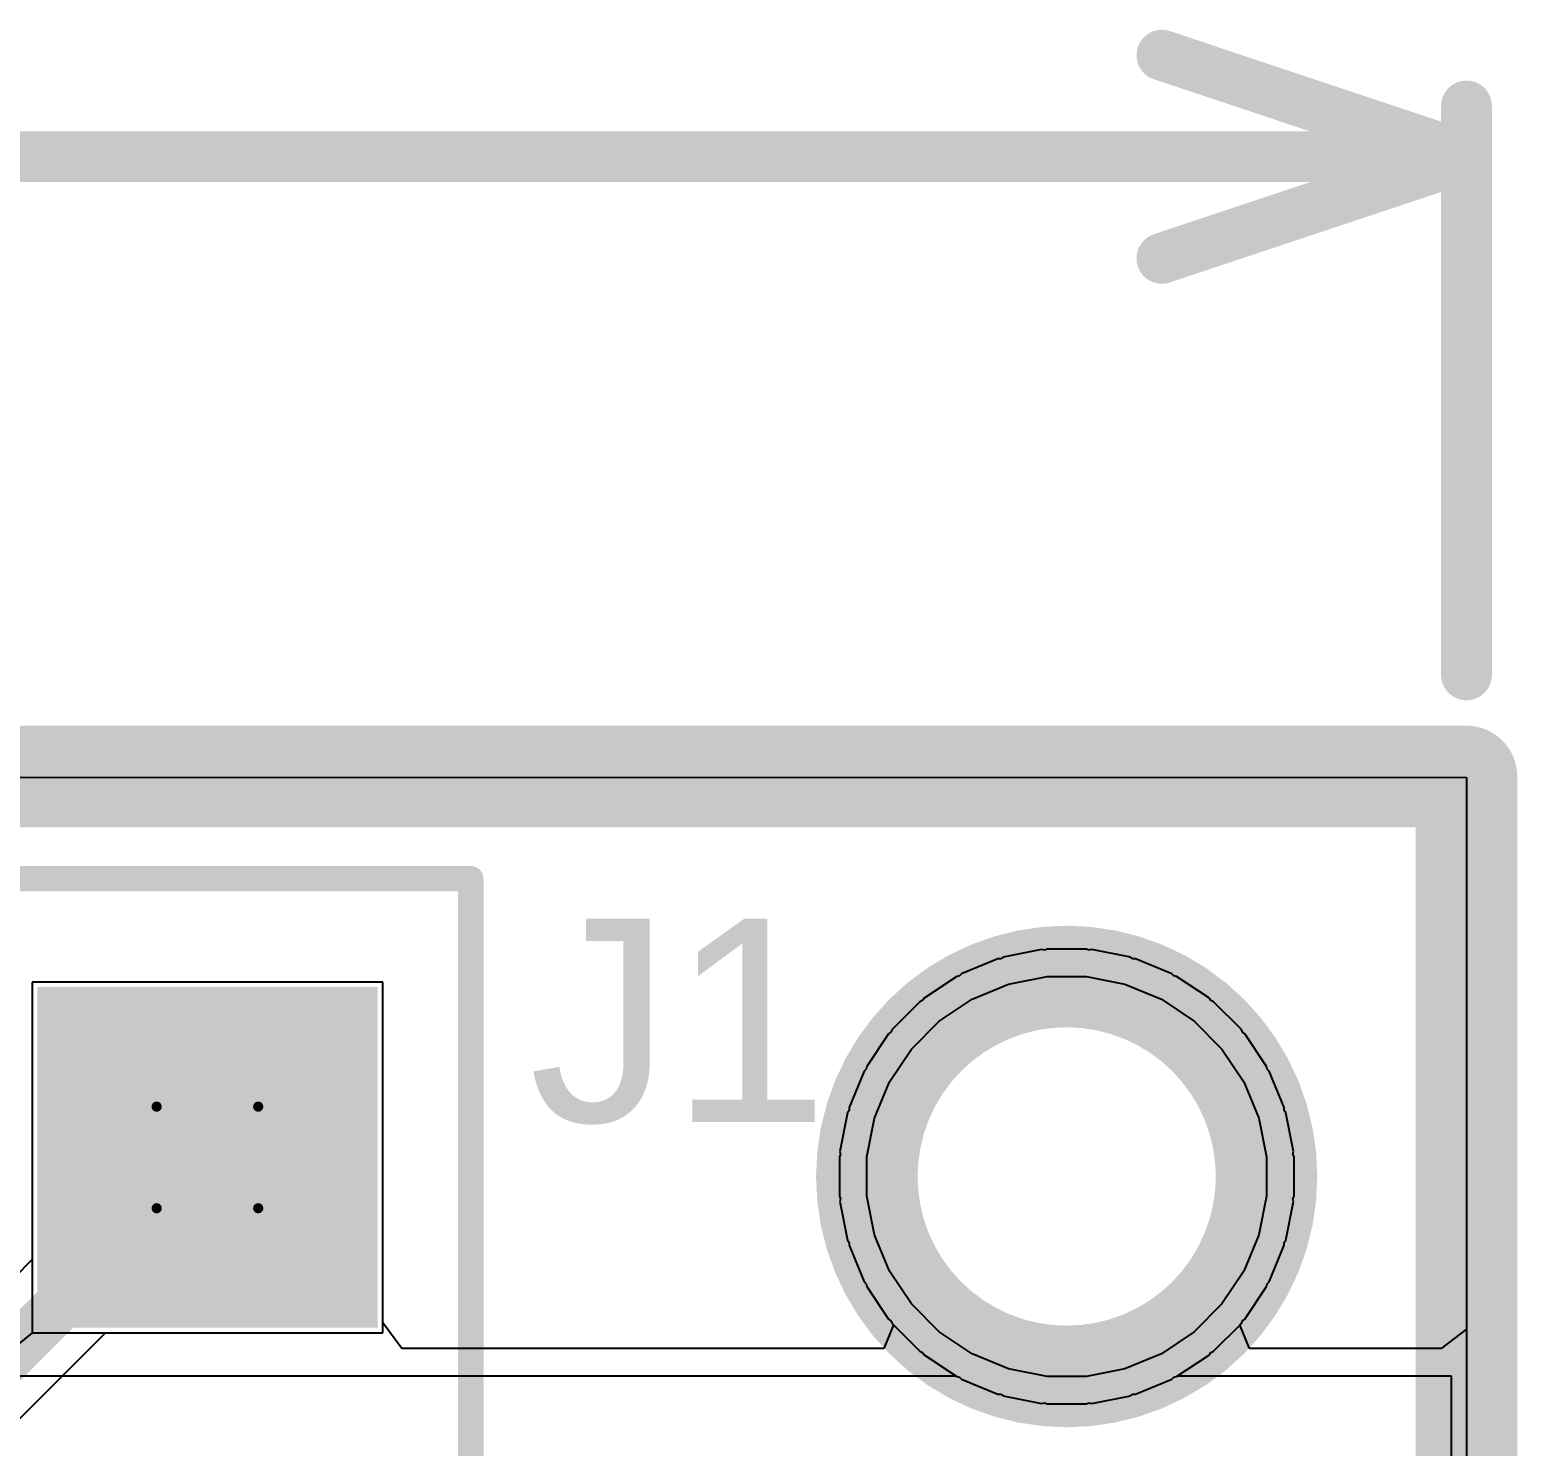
# Model space of a CAD drawing. Header units: inches. Extents: x -4 to 389, y 0 to 108.
# Drawn here: x 37.82 to 45.26, y 46.59 to 53.67 of the extents above; entities that cross this region are included whole.
import ezdxf

# ---------------------------------------------------------------- set-up
doc = ezdxf.new("R2010")
doc.units = ezdxf.units.IN
for name, color, linetype in [('Board Outline', 76, 'Continuous'), ('Bottom Layer', 5, 'Continuous'), ('Bottom Solder', 6, 'Continuous'), ('Dimension', 6, 'Continuous'), ('Drill Drawing', 1, 'Continuous'), ('Multi-Layer', 9, 'Continuous'), ('Pad Holes', 156, 'Continuous'), ('Signal_1', 16, 'Continuous'), ('Signal_2', 76, 'Continuous'), ('Top Layer', 1, 'Continuous'), ('Top Overlay', 2, 'Continuous'), ('Top Solder', 216, 'Continuous')]:
    doc.layers.add(name, color=color, linetype=linetype)
doc.styles.add('Arial', font='', dxfattribs={"height": 0.2})
doc.styles.get('Arial').set_extended_font_data('Arial')

msp = doc.modelspace()

# ---------------------------------------------------------------- hatches: boundary and pattern name
at = {"layer": 'Bottom Layer'}
msp.add_hatch(color=5, dxfattribs=at).paths.add_polyline_path([(39.4596, 47.2814), (37.9596, 47.2814), (37.9596, 48.7814), (39.4596, 48.7814)])
at = {"layer": 'Bottom Solder'}
msp.add_hatch(color=6, dxfattribs=at).paths.add_polyline_path([(39.5612, 47.1798), (37.858, 47.1798), (37.858, 48.883), (39.5612, 48.883)])
at = {"layer": 'Multi-Layer'}
msp.add_hatch(color=9, dxfattribs=at).paths.add_polyline_path([(39.4596, 47.2814), (37.9596, 47.2814), (37.9596, 48.7814), (39.4596, 48.7814)])
at = {"layer": 'Pad Holes'}
h = msp.add_hatch(color=7, dxfattribs=at)
edge = h.paths.add_edge_path()
edge.add_arc((38.7096, 48.0314), 0.51, 0, 360)
at = {"layer": 'Signal_1'}
msp.add_hatch(color=16, dxfattribs=at).paths.add_polyline_path([(39.4596, 47.2814), (37.9596, 47.2814), (37.9596, 48.7814), (39.4596, 48.7814)])
at = {"layer": 'Signal_2'}
msp.add_hatch(color=76, dxfattribs=at).paths.add_polyline_path([(39.4596, 47.2814), (37.9596, 47.2814), (37.9596, 48.7814), (39.4596, 48.7814)])
at = {"layer": 'Top Layer'}
msp.add_hatch(color=1, dxfattribs=at).paths.add_polyline_path([(39.4596, 47.2814), (37.9596, 47.2814), (37.9596, 48.7814), (39.4596, 48.7814)])
at = {"layer": 'Top Solder'}
msp.add_hatch(color=216, dxfattribs=at).paths.add_polyline_path([(39.5612, 47.1798), (37.858, 47.1798), (37.858, 48.883), (39.5612, 48.883)])

# ---------------------------------------------------------------- linework, layer by layer
at = {"layer": 'Board Outline'}
for points in [[(0, 49.9364, 0.508, 0.508, 0), (45.0088, 49.9364, 0.508, 0.508, 0)], [(45.0088, 49.9364, 0.508, 0.508, 0), (45.0088, 0, 0.508, 0.508, 0)]]:
    msp.add_lwpolyline(points, format="xyseb", dxfattribs=at)
for points in [[(44.8818, 49.9364, 0.254, 0.254, 1), (45.1358, 49.9364, 0.254, 0.254, 1)], [(44.8818, 49.9364, 0.254, 0.254, 1), (45.1358, 49.9364, 0.254, 0.254, 1)], [(44.0086, 47.9361, 0.508, 0.508, 1), (42.0086, 47.9361, 0.508, 0.508, 1)], [(41.8816, 47.9361, 0.254, 0.254, 1), (42.1356, 47.9361, 0.254, 0.254, 1)], [(43.8816, 47.9361, 0.254, 0.254, 1), (44.1356, 47.9361, 0.254, 0.254, 1)]]:
    msp.add_lwpolyline(points, format="xyseb", close=True, dxfattribs=at)
at = {"layer": 'Bottom Layer'}
for p, q in [((0.0898, 49.9423), (45.0088, 49.9305)), ((45.0088, 49.9305), (45.0088, 42.2329)), ((42.8833, 49.071), (42.6901, 49.0325)), ((42.8971, 49.0682), (42.8833, 49.071)), ((42.9101, 49.0736), (42.8971, 49.0682)), ((43.1071, 49.0736), (42.9101, 49.0736)), ((43.1201, 49.0682), (43.1071, 49.0736)), ((43.1339, 49.071), (43.1201, 49.0682)), ((43.3271, 49.0325), (43.1339, 49.071)), ((42.6643, 49.0247), (42.4823, 48.9493)), ((42.6783, 49.0247), (42.6643, 49.0247)), ((42.6901, 49.0325), (42.6783, 49.0247)), ((43.3388, 49.0247), (43.3271, 49.0325)), ((43.3529, 49.0247), (43.3388, 49.0247)), ((43.5348, 48.9493), (43.3529, 49.0247)), ((39.5866, 48.9084), (37.8326, 48.9084)), ((37.8326, 48.9084), (37.8326, 47.5206)), ((39.5866, 47.1544), (39.5866, 48.9084)), ((42.4585, 48.9366), (42.2947, 48.8272)), ((42.4723, 48.9394), (42.4585, 48.9366)), ((42.4823, 48.9493), (42.4723, 48.9394)), ((43.5448, 48.9394), (43.5348, 48.9493)), ((43.5586, 48.9366), (43.5448, 48.9394)), ((43.7224, 48.8272), (43.5586, 48.9366)), ((42.2947, 48.8272), (42.2869, 48.8155)), ((43.7302, 48.8155), (43.7224, 48.8272)), ((42.2739, 48.8101), (42.1346, 48.6708)), ((42.2869, 48.8155), (42.2739, 48.8101)), ((43.7432, 48.8101), (43.7302, 48.8155)), ((43.8825, 48.6708), (43.7432, 48.8101)), ((42.1175, 48.65), (42.0081, 48.4862)), ((42.1292, 48.6578), (42.1175, 48.65)), ((42.1346, 48.6708), (42.1292, 48.6578)), ((43.8879, 48.6578), (43.8825, 48.6708)), ((43.8996, 48.65), (43.8879, 48.6578)), ((44.0091, 48.4862), (43.8996, 48.65)), ((41.9954, 48.4624), (41.92, 48.2804)), ((42.0053, 48.4724), (41.9954, 48.4624)), ((42.0081, 48.4862), (42.0053, 48.4724)), ((44.0118, 48.4724), (44.0091, 48.4862)), ((44.0218, 48.4624), (44.0118, 48.4724)), ((44.0971, 48.2804), (44.0218, 48.4624)), ((41.9122, 48.2547), (41.8737, 48.0615)), ((41.92, 48.2664), (41.9122, 48.2547)), ((41.92, 48.2804), (41.92, 48.2664)), ((44.0971, 48.2664), (44.0971, 48.2804)), ((44.105, 48.2547), (44.0971, 48.2664)), ((44.1434, 48.0615), (44.105, 48.2547)), ((41.8765, 48.0477), (41.8711, 48.0346)), ((41.8711, 48.0346), (41.8711, 47.8377)), ((41.8737, 48.0615), (41.8765, 48.0477)), ((44.1406, 48.0477), (44.1434, 48.0615)), ((44.146, 48.0346), (44.1406, 48.0477)), ((44.146, 47.8377), (44.146, 48.0346)), ((41.8711, 47.8377), (41.8765, 47.8246)), ((41.8765, 47.8246), (41.8737, 47.8108)), ((41.8737, 47.8108), (41.9122, 47.6176)), ((44.105, 47.6176), (44.1434, 47.8108)), ((44.1406, 47.8246), (44.146, 47.8377)), ((44.1434, 47.8108), (44.1406, 47.8246)), ((41.9122, 47.6176), (41.92, 47.6059)), ((41.92, 47.6059), (41.92, 47.5919)), ((41.92, 47.5919), (41.9954, 47.4099)), ((44.0218, 47.4099), (44.0971, 47.5919)), ((44.0971, 47.6059), (44.105, 47.6176)), ((44.0971, 47.5919), (44.0971, 47.6059)), ((37.8326, 47.5206), (37.3073, 46.9953)), ((41.9954, 47.4099), (42.0053, 47.3999)), ((44.0118, 47.3999), (44.0218, 47.4099)), ((42.0053, 47.3999), (42.0081, 47.3861)), ((42.0081, 47.3861), (42.1175, 47.2223)), ((43.8996, 47.2223), (44.0091, 47.3861)), ((44.0091, 47.3861), (44.0118, 47.3999)), ((42.1175, 47.2223), (42.1292, 47.2145)), ((42.1292, 47.2145), (42.1346, 47.2015)), ((42.1346, 47.2015), (42.2739, 47.0622)), ((43.7432, 47.0622), (43.8825, 47.2015)), ((43.8825, 47.2015), (43.8879, 47.2145)), ((43.8879, 47.2145), (43.8996, 47.2223)), ((37.7494, 46.7049), (38.1989, 47.1544)), ((38.1989, 47.1544), (39.5866, 47.1544)), ((42.2739, 47.0622), (42.2869, 47.0568)), ((42.2869, 47.0568), (42.2947, 47.0451)), ((42.2947, 47.0451), (42.4585, 46.9357)), ((43.5586, 46.9357), (43.7224, 47.0451)), ((43.7224, 47.0451), (43.7302, 47.0568)), ((43.7302, 47.0568), (43.7432, 47.0622)), ((42.4585, 46.9357), (42.4723, 46.9329)), ((42.4723, 46.9329), (42.4823, 46.923)), ((42.4823, 46.923), (42.6643, 46.8476)), ((43.3529, 46.8476), (43.5348, 46.923)), ((43.5348, 46.923), (43.5448, 46.9329)), ((43.5448, 46.9329), (43.5586, 46.9357)), ((42.6643, 46.8476), (42.6783, 46.8476)), ((42.6783, 46.8476), (42.6901, 46.8398)), ((42.6901, 46.8398), (42.8833, 46.8013)), ((43.1339, 46.8013), (43.3271, 46.8398)), ((43.3271, 46.8398), (43.3388, 46.8476)), ((43.3388, 46.8476), (43.3529, 46.8476)), ((42.8833, 46.8013), (42.8971, 46.8041)), ((42.8971, 46.8041), (42.9101, 46.7987)), ((42.9101, 46.7987), (43.1071, 46.7987)), ((43.1071, 46.7987), (43.1201, 46.8041)), ((43.1201, 46.8041), (43.1339, 46.8013))]:
    msp.add_line(p, q, dxfattribs=at)
msp.add_lwpolyline([(37.4904, 46.8122, 0.254, 0.254, 0), (38.7096, 48.0314, 0.254, 0.254, 0)], format="xyseb", dxfattribs=at)
msp.add_lwpolyline([(38.6461, 48.0314, 0.127, 0.127, 1), (38.7731, 48.0314, 0.127, 0.127, 1)], format="xyseb", close=True, dxfattribs=at)
at = {"layer": 'Dimension'}
for points in [[(43.4848, 53.5432, 0.254, 0.254, 0), (45.0088, 53.0352, 0.254, 0.254, 0)], [(45.0088, 50.4444, 0.254, 0.254, 0), (45.0088, 53.2892, 0.254, 0.254, 0)], [(29.2332, 53.0352, 0.254, 0.254, 0), (45.0088, 53.0352, 0.254, 0.254, 0)], [(43.4848, 52.5272, 0.254, 0.254, 0), (45.0088, 53.0352, 0.254, 0.254, 0)]]:
    msp.add_lwpolyline(points, format="xyseb", dxfattribs=at)
for points in [[(43.4213, 53.5432, 0.127, 0.127, 1), (43.5483, 53.5432, 0.127, 0.127, 1)], [(44.9453, 53.2892, 0.127, 0.127, 1), (45.0723, 53.2892, 0.127, 0.127, 1)], [(44.9453, 53.0352, 0.127, 0.127, 1), (45.0723, 53.0352, 0.127, 0.127, 1)], [(44.9453, 53.0352, 0.127, 0.127, 1), (45.0723, 53.0352, 0.127, 0.127, 1)], [(44.9453, 53.0352, 0.127, 0.127, 1), (45.0723, 53.0352, 0.127, 0.127, 1)], [(43.4213, 52.5272, 0.127, 0.127, 1), (43.5483, 52.5272, 0.127, 0.127, 1)], [(44.9453, 50.4444, 0.127, 0.127, 1), (45.0723, 50.4444, 0.127, 0.127, 1)]]:
    msp.add_lwpolyline(points, format="xyseb", close=True, dxfattribs=at)
at = {"layer": 'Drill Drawing'}
for points in [[(38.4556, 48.2854, 0.0508, 0.0508, 0), (38.9636, 48.2854, 0.0508, 0.0508, 0)], [(38.4556, 47.7774, 0.0508, 0.0508, 0), (38.4556, 48.2854, 0.0508, 0.0508, 0)], [(38.9636, 47.7774, 0.0508, 0.0508, 0), (38.9636, 48.2854, 0.0508, 0.0508, 0)], [(38.4556, 47.7774, 0.0508, 0.0508, 0), (38.9636, 47.7774, 0.0508, 0.0508, 0)]]:
    msp.add_lwpolyline(points, format="xyseb", dxfattribs=at)
for points in [[(38.4429, 48.2854, 0.0254, 0.0254, 1), (38.4683, 48.2854, 0.0254, 0.0254, 1)], [(38.4429, 48.2854, 0.0254, 0.0254, 1), (38.4683, 48.2854, 0.0254, 0.0254, 1)], [(38.9509, 48.2854, 0.0254, 0.0254, 1), (38.9763, 48.2854, 0.0254, 0.0254, 1)], [(38.9509, 48.2854, 0.0254, 0.0254, 1), (38.9763, 48.2854, 0.0254, 0.0254, 1)], [(38.4429, 47.7774, 0.0254, 0.0254, 1), (38.4683, 47.7774, 0.0254, 0.0254, 1)], [(38.4429, 47.7774, 0.0254, 0.0254, 1), (38.4683, 47.7774, 0.0254, 0.0254, 1)], [(38.9509, 47.7774, 0.0254, 0.0254, 1), (38.9763, 47.7774, 0.0254, 0.0254, 1)], [(38.9509, 47.7774, 0.0254, 0.0254, 1), (38.9763, 47.7774, 0.0254, 0.0254, 1)]]:
    msp.add_lwpolyline(points, format="xyseb", close=True, dxfattribs=at)
at = {"layer": 'Multi-Layer'}
for p, q in [((42.5349, 48.8223), (42.7169, 48.8977)), ((42.7169, 48.8977), (42.9101, 48.9362)), ((42.9101, 48.9362), (43.0086, 48.9362)), ((43.0086, 48.9362), (43.1071, 48.9362)), ((43.1071, 48.9362), (43.3003, 48.8977)), ((43.3003, 48.8977), (43.4822, 48.8223)), ((42.3711, 48.7129), (42.5349, 48.8223)), ((43.4822, 48.8223), (43.646, 48.7129)), ((42.2318, 48.5736), (42.3711, 48.7129)), ((43.646, 48.7129), (43.7853, 48.5736)), ((42.1224, 48.4098), (42.2318, 48.5736)), ((43.7853, 48.5736), (43.8948, 48.4098)), ((42.047, 48.2278), (42.1224, 48.4098)), ((43.8948, 48.4098), (43.9701, 48.2278)), ((42.0086, 48.0346), (42.047, 48.2278)), ((43.9701, 48.2278), (44.0086, 48.0346)), ((42.0086, 47.9361), (42.0086, 48.0346)), ((44.0086, 48.0346), (44.0086, 47.9361)), ((42.0086, 47.8377), (42.0086, 47.9361)), ((44.0086, 47.9361), (44.0086, 47.8377)), ((42.047, 47.6445), (42.0086, 47.8377)), ((44.0086, 47.8377), (43.9701, 47.6445)), ((42.1224, 47.4625), (42.047, 47.6445)), ((43.9701, 47.6445), (43.8948, 47.4625)), ((42.2318, 47.2987), (42.1224, 47.4625)), ((43.8948, 47.4625), (43.7853, 47.2987)), ((42.3711, 47.1594), (42.2318, 47.2987)), ((43.7853, 47.2987), (43.646, 47.1594)), ((42.5349, 47.05), (42.3711, 47.1594)), ((43.646, 47.1594), (43.4822, 47.05)), ((42.7169, 46.9746), (42.5349, 47.05)), ((43.4822, 47.05), (43.3003, 46.9746)), ((42.9101, 46.9361), (42.7169, 46.9746)), ((43.3003, 46.9746), (43.1071, 46.9361)), ((43.0086, 46.9361), (42.9101, 46.9361)), ((43.0086, 46.9361), (43.0086, 46.9361)), ((43.1071, 46.9361), (43.0086, 46.9361))]:
    msp.add_line(p, q, dxfattribs=at)
at = {"layer": 'Signal_1'}
for p, q in [((0.0898, 49.9423), (45.0088, 49.9305)), ((45.0088, 49.9305), (45.0088, 47.1721)), ((42.8833, 49.071), (42.6901, 49.0325)), ((42.8971, 49.0682), (42.8833, 49.071)), ((42.9101, 49.0736), (42.8971, 49.0682)), ((43.1071, 49.0736), (42.9101, 49.0736)), ((43.1201, 49.0682), (43.1071, 49.0736)), ((43.1339, 49.071), (43.1201, 49.0682)), ((43.3271, 49.0325), (43.1339, 49.071)), ((42.6643, 49.0247), (42.4823, 48.9493)), ((42.6783, 49.0247), (42.6643, 49.0247)), ((42.6901, 49.0325), (42.6783, 49.0247)), ((43.3388, 49.0247), (43.3271, 49.0325)), ((43.3529, 49.0247), (43.3388, 49.0247)), ((43.5348, 48.9493), (43.3529, 49.0247)), ((39.5866, 48.9084), (37.8326, 48.9084)), ((37.8326, 48.9084), (37.8326, 47.2037)), ((39.5866, 47.2037), (39.5866, 48.9084)), ((42.4585, 48.9366), (42.2947, 48.8272)), ((42.4723, 48.9394), (42.4585, 48.9366)), ((42.4823, 48.9493), (42.4723, 48.9394)), ((43.5448, 48.9394), (43.5348, 48.9493)), ((43.5586, 48.9366), (43.5448, 48.9394)), ((43.7224, 48.8272), (43.5586, 48.9366)), ((42.2947, 48.8272), (42.2869, 48.8155)), ((43.7302, 48.8155), (43.7224, 48.8272)), ((42.2739, 48.8101), (42.1346, 48.6708)), ((42.2869, 48.8155), (42.2739, 48.8101)), ((43.7432, 48.8101), (43.7302, 48.8155)), ((43.8825, 48.6708), (43.7432, 48.8101)), ((42.1175, 48.65), (42.0081, 48.4862)), ((42.1292, 48.6578), (42.1175, 48.65)), ((42.1346, 48.6708), (42.1292, 48.6578)), ((43.8879, 48.6578), (43.8825, 48.6708)), ((43.8996, 48.65), (43.8879, 48.6578)), ((44.0091, 48.4862), (43.8996, 48.65)), ((41.9954, 48.4624), (41.92, 48.2804)), ((42.0053, 48.4724), (41.9954, 48.4624)), ((42.0081, 48.4862), (42.0053, 48.4724)), ((44.0118, 48.4724), (44.0091, 48.4862)), ((44.0218, 48.4624), (44.0118, 48.4724)), ((44.0971, 48.2804), (44.0218, 48.4624)), ((41.9122, 48.2547), (41.8737, 48.0615)), ((41.92, 48.2664), (41.9122, 48.2547)), ((41.92, 48.2804), (41.92, 48.2664)), ((44.0971, 48.2664), (44.0971, 48.2804)), ((44.105, 48.2547), (44.0971, 48.2664)), ((44.1434, 48.0615), (44.105, 48.2547)), ((41.8765, 48.0477), (41.8711, 48.0346)), ((41.8711, 48.0346), (41.8711, 47.8377)), ((41.8737, 48.0615), (41.8765, 48.0477)), ((44.1406, 48.0477), (44.1434, 48.0615)), ((44.146, 48.0346), (44.1406, 48.0477)), ((44.146, 47.8377), (44.146, 48.0346)), ((41.8711, 47.8377), (41.8765, 47.8246)), ((41.8765, 47.8246), (41.8737, 47.8108)), ((41.8737, 47.8108), (41.9122, 47.6176)), ((44.105, 47.6176), (44.1434, 47.8108)), ((44.1406, 47.8246), (44.146, 47.8377)), ((44.1434, 47.8108), (44.1406, 47.8246)), ((41.9122, 47.6176), (41.92, 47.6059)), ((41.92, 47.6059), (41.92, 47.5919)), ((41.92, 47.5919), (41.9954, 47.4099)), ((44.0218, 47.4099), (44.0971, 47.5919)), ((44.0971, 47.6059), (44.105, 47.6176)), ((44.0971, 47.5919), (44.0971, 47.6059)), ((41.9954, 47.4099), (42.0053, 47.3999)), ((44.0118, 47.3999), (44.0218, 47.4099)), ((42.0053, 47.3999), (42.0081, 47.3861)), ((42.0081, 47.3861), (42.1175, 47.2223)), ((43.8996, 47.2223), (44.0091, 47.3861)), ((44.0091, 47.3861), (44.0118, 47.3999)), ((37.8326, 47.2037), (37.8326, 47.1544)), ((39.6814, 47.0767), (39.5866, 47.2037)), ((42.1421, 47.194), (42.0935, 47.0767)), ((42.1175, 47.2223), (42.1292, 47.2145)), ((42.1292, 47.2145), (42.1346, 47.2015)), ((42.1346, 47.2015), (42.1421, 47.194)), ((43.875, 47.194), (43.8825, 47.2015)), ((43.9236, 47.0767), (43.875, 47.194)), ((43.8825, 47.2015), (43.8879, 47.2145)), ((43.8879, 47.2145), (43.8996, 47.2223)), ((37.8326, 47.1544), (37.7378, 47.0767)), ((45.0088, 47.1721), (44.8818, 47.0767)), ((42.0935, 47.0767), (39.6814, 47.0767)), ((44.8818, 47.0767), (43.9236, 47.0767)), ((11.0369, 46.9392), (42.4532, 46.9392)), ((42.4532, 46.9392), (42.4585, 46.9357)), ((42.4585, 46.9357), (42.4723, 46.9329)), ((42.4723, 46.9329), (42.4823, 46.923)), ((42.4823, 46.923), (42.6643, 46.8476)), ((43.3529, 46.8476), (43.5348, 46.923)), ((43.5348, 46.923), (43.5448, 46.9329)), ((43.5448, 46.9329), (43.5586, 46.9357)), ((43.5586, 46.9357), (43.5639, 46.9392)), ((43.5639, 46.9392), (44.9326, 46.9392)), ((44.9326, 46.9392), (44.9326, 42.3633)), ((42.6643, 46.8476), (42.6783, 46.8476)), ((42.6783, 46.8476), (42.6901, 46.8398)), ((42.6901, 46.8398), (42.8833, 46.8013)), ((43.1339, 46.8013), (43.3271, 46.8398)), ((43.3271, 46.8398), (43.3388, 46.8476)), ((43.3388, 46.8476), (43.3529, 46.8476)), ((42.8833, 46.8013), (42.8971, 46.8041)), ((42.8971, 46.8041), (42.9101, 46.7987)), ((42.9101, 46.7987), (43.1071, 46.7987)), ((43.1071, 46.7987), (43.1201, 46.8041)), ((43.1201, 46.8041), (43.1339, 46.8013))]:
    msp.add_line(p, q, dxfattribs=at)
at = {"layer": 'Signal_2'}
for p, q in [((0.0898, 49.9423), (45.0088, 49.9305)), ((45.0088, 49.9305), (45.0088, 42.2329)), ((42.8833, 49.071), (42.6901, 49.0325)), ((42.8971, 49.0682), (42.8833, 49.071)), ((42.9101, 49.0736), (42.8971, 49.0682)), ((43.1071, 49.0736), (42.9101, 49.0736)), ((43.1201, 49.0682), (43.1071, 49.0736)), ((43.1339, 49.071), (43.1201, 49.0682)), ((43.3271, 49.0325), (43.1339, 49.071)), ((42.6643, 49.0247), (42.4823, 48.9493)), ((42.6783, 49.0247), (42.6643, 49.0247)), ((42.6901, 49.0325), (42.6783, 49.0247)), ((43.3388, 49.0247), (43.3271, 49.0325)), ((43.3529, 49.0247), (43.3388, 49.0247)), ((43.5348, 48.9493), (43.3529, 49.0247)), ((39.5866, 48.9084), (37.8326, 48.9084)), ((37.8326, 48.9084), (37.8326, 47.1544)), ((39.5866, 47.1544), (39.5866, 48.9084)), ((42.4585, 48.9366), (42.2947, 48.8272)), ((42.4723, 48.9394), (42.4585, 48.9366)), ((42.4823, 48.9493), (42.4723, 48.9394)), ((43.5448, 48.9394), (43.5348, 48.9493)), ((43.5586, 48.9366), (43.5448, 48.9394)), ((43.7224, 48.8272), (43.5586, 48.9366)), ((42.2947, 48.8272), (42.2869, 48.8155)), ((43.7302, 48.8155), (43.7224, 48.8272)), ((42.2739, 48.8101), (42.1346, 48.6708)), ((42.2869, 48.8155), (42.2739, 48.8101)), ((43.7432, 48.8101), (43.7302, 48.8155)), ((43.8825, 48.6708), (43.7432, 48.8101)), ((42.1175, 48.65), (42.0081, 48.4862)), ((42.1292, 48.6578), (42.1175, 48.65)), ((42.1346, 48.6708), (42.1292, 48.6578)), ((43.8879, 48.6578), (43.8825, 48.6708)), ((43.8996, 48.65), (43.8879, 48.6578)), ((44.0091, 48.4862), (43.8996, 48.65)), ((41.9954, 48.4624), (41.92, 48.2804)), ((42.0053, 48.4724), (41.9954, 48.4624)), ((42.0081, 48.4862), (42.0053, 48.4724)), ((44.0118, 48.4724), (44.0091, 48.4862)), ((44.0218, 48.4624), (44.0118, 48.4724)), ((44.0971, 48.2804), (44.0218, 48.4624)), ((41.9122, 48.2547), (41.8737, 48.0615)), ((41.92, 48.2664), (41.9122, 48.2547)), ((41.92, 48.2804), (41.92, 48.2664)), ((44.0971, 48.2664), (44.0971, 48.2804)), ((44.105, 48.2547), (44.0971, 48.2664)), ((44.1434, 48.0615), (44.105, 48.2547)), ((41.8765, 48.0477), (41.8711, 48.0346)), ((41.8711, 48.0346), (41.8711, 47.8377)), ((41.8737, 48.0615), (41.8765, 48.0477)), ((44.1406, 48.0477), (44.1434, 48.0615)), ((44.146, 48.0346), (44.1406, 48.0477)), ((44.146, 47.8377), (44.146, 48.0346)), ((41.8711, 47.8377), (41.8765, 47.8246)), ((41.8765, 47.8246), (41.8737, 47.8108)), ((41.8737, 47.8108), (41.9122, 47.6176)), ((44.105, 47.6176), (44.1434, 47.8108)), ((44.1406, 47.8246), (44.146, 47.8377)), ((44.1434, 47.8108), (44.1406, 47.8246)), ((41.9122, 47.6176), (41.92, 47.6059)), ((41.92, 47.6059), (41.92, 47.5919)), ((41.92, 47.5919), (41.9954, 47.4099)), ((44.0218, 47.4099), (44.0971, 47.5919)), ((44.0971, 47.6059), (44.105, 47.6176)), ((44.0971, 47.5919), (44.0971, 47.6059)), ((41.9954, 47.4099), (42.0053, 47.3999)), ((44.0118, 47.3999), (44.0218, 47.4099)), ((42.0053, 47.3999), (42.0081, 47.3861)), ((42.0081, 47.3861), (42.1175, 47.2223)), ((43.8996, 47.2223), (44.0091, 47.3861)), ((44.0091, 47.3861), (44.0118, 47.3999)), ((42.1175, 47.2223), (42.1292, 47.2145)), ((42.1292, 47.2145), (42.1346, 47.2015)), ((42.1346, 47.2015), (42.2739, 47.0622)), ((43.7432, 47.0622), (43.8825, 47.2015)), ((43.8825, 47.2015), (43.8879, 47.2145)), ((43.8879, 47.2145), (43.8996, 47.2223)), ((37.8326, 47.1544), (39.5866, 47.1544)), ((42.2739, 47.0622), (42.2869, 47.0568)), ((42.2869, 47.0568), (42.2947, 47.0451)), ((42.2947, 47.0451), (42.4585, 46.9357)), ((43.5586, 46.9357), (43.7224, 47.0451)), ((43.7224, 47.0451), (43.7302, 47.0568)), ((43.7302, 47.0568), (43.7432, 47.0622)), ((42.4585, 46.9357), (42.4723, 46.9329)), ((42.4723, 46.9329), (42.4823, 46.923)), ((42.4823, 46.923), (42.6643, 46.8476)), ((43.3529, 46.8476), (43.5348, 46.923)), ((43.5348, 46.923), (43.5448, 46.9329)), ((43.5448, 46.9329), (43.5586, 46.9357)), ((42.6643, 46.8476), (42.6783, 46.8476)), ((42.6783, 46.8476), (42.6901, 46.8398)), ((42.6901, 46.8398), (42.8833, 46.8013)), ((43.1339, 46.8013), (43.3271, 46.8398)), ((43.3271, 46.8398), (43.3388, 46.8476)), ((43.3388, 46.8476), (43.3529, 46.8476)), ((42.8833, 46.8013), (42.8971, 46.8041)), ((42.8971, 46.8041), (42.9101, 46.7987)), ((42.9101, 46.7987), (43.1071, 46.7987)), ((43.1071, 46.7987), (43.1201, 46.8041)), ((43.1201, 46.8041), (43.1339, 46.8013))]:
    msp.add_line(p, q, dxfattribs=at)
at = {"layer": 'Top Layer'}
for p, q in [((0.0898, 49.9423), (45.0088, 49.9305)), ((45.0088, 49.9305), (45.0088, 42.2329)), ((42.8833, 49.071), (42.6901, 49.0325)), ((42.8971, 49.0682), (42.8833, 49.071)), ((42.9101, 49.0736), (42.8971, 49.0682)), ((43.1071, 49.0736), (42.9101, 49.0736)), ((43.1201, 49.0682), (43.1071, 49.0736)), ((43.1339, 49.071), (43.1201, 49.0682)), ((43.3271, 49.0325), (43.1339, 49.071)), ((42.6643, 49.0247), (42.4823, 48.9493)), ((42.6783, 49.0247), (42.6643, 49.0247)), ((42.6901, 49.0325), (42.6783, 49.0247)), ((43.3388, 49.0247), (43.3271, 49.0325)), ((43.3529, 49.0247), (43.3388, 49.0247)), ((43.5348, 48.9493), (43.3529, 49.0247)), ((39.5866, 48.9084), (37.8326, 48.9084)), ((37.8326, 48.9084), (37.8326, 47.1544)), ((39.5866, 47.1544), (39.5866, 48.9084)), ((42.4585, 48.9366), (42.2947, 48.8272)), ((42.4723, 48.9394), (42.4585, 48.9366)), ((42.4823, 48.9493), (42.4723, 48.9394)), ((43.5448, 48.9394), (43.5348, 48.9493)), ((43.5586, 48.9366), (43.5448, 48.9394)), ((43.7224, 48.8272), (43.5586, 48.9366)), ((42.2947, 48.8272), (42.2869, 48.8155)), ((43.7302, 48.8155), (43.7224, 48.8272)), ((42.2739, 48.8101), (42.1346, 48.6708)), ((42.2869, 48.8155), (42.2739, 48.8101)), ((43.7432, 48.8101), (43.7302, 48.8155)), ((43.8825, 48.6708), (43.7432, 48.8101)), ((42.1175, 48.65), (42.0081, 48.4862)), ((42.1292, 48.6578), (42.1175, 48.65)), ((42.1346, 48.6708), (42.1292, 48.6578)), ((43.8879, 48.6578), (43.8825, 48.6708)), ((43.8996, 48.65), (43.8879, 48.6578)), ((44.0091, 48.4862), (43.8996, 48.65)), ((41.9954, 48.4624), (41.92, 48.2804)), ((42.0053, 48.4724), (41.9954, 48.4624)), ((42.0081, 48.4862), (42.0053, 48.4724)), ((44.0118, 48.4724), (44.0091, 48.4862)), ((44.0218, 48.4624), (44.0118, 48.4724)), ((44.0971, 48.2804), (44.0218, 48.4624)), ((41.9122, 48.2547), (41.8737, 48.0615)), ((41.92, 48.2664), (41.9122, 48.2547)), ((41.92, 48.2804), (41.92, 48.2664)), ((44.0971, 48.2664), (44.0971, 48.2804)), ((44.105, 48.2547), (44.0971, 48.2664)), ((44.1434, 48.0615), (44.105, 48.2547)), ((41.8765, 48.0477), (41.8711, 48.0346)), ((41.8711, 48.0346), (41.8711, 47.8377)), ((41.8737, 48.0615), (41.8765, 48.0477)), ((44.1406, 48.0477), (44.1434, 48.0615)), ((44.146, 48.0346), (44.1406, 48.0477)), ((44.146, 47.8377), (44.146, 48.0346)), ((41.8711, 47.8377), (41.8765, 47.8246)), ((41.8765, 47.8246), (41.8737, 47.8108)), ((41.8737, 47.8108), (41.9122, 47.6176)), ((44.105, 47.6176), (44.1434, 47.8108)), ((44.1406, 47.8246), (44.146, 47.8377)), ((44.1434, 47.8108), (44.1406, 47.8246)), ((41.9122, 47.6176), (41.92, 47.6059)), ((41.92, 47.6059), (41.92, 47.5919)), ((41.92, 47.5919), (41.9954, 47.4099)), ((44.0218, 47.4099), (44.0971, 47.5919)), ((44.0971, 47.6059), (44.105, 47.6176)), ((44.0971, 47.5919), (44.0971, 47.6059)), ((41.9954, 47.4099), (42.0053, 47.3999)), ((44.0118, 47.3999), (44.0218, 47.4099)), ((42.0053, 47.3999), (42.0081, 47.3861)), ((42.0081, 47.3861), (42.1175, 47.2223)), ((43.8996, 47.2223), (44.0091, 47.3861)), ((44.0091, 47.3861), (44.0118, 47.3999)), ((42.1175, 47.2223), (42.1292, 47.2145)), ((42.1292, 47.2145), (42.1346, 47.2015)), ((42.1346, 47.2015), (42.2739, 47.0622)), ((43.7432, 47.0622), (43.8825, 47.2015)), ((43.8825, 47.2015), (43.8879, 47.2145)), ((43.8879, 47.2145), (43.8996, 47.2223)), ((37.8326, 47.1544), (39.5866, 47.1544)), ((42.2739, 47.0622), (42.2869, 47.0568)), ((42.2869, 47.0568), (42.2947, 47.0451)), ((42.2947, 47.0451), (42.4585, 46.9357)), ((43.5586, 46.9357), (43.7224, 47.0451)), ((43.7224, 47.0451), (43.7302, 47.0568)), ((43.7302, 47.0568), (43.7432, 47.0622)), ((42.4585, 46.9357), (42.4723, 46.9329)), ((42.4723, 46.9329), (42.4823, 46.923)), ((42.4823, 46.923), (42.6643, 46.8476)), ((43.3529, 46.8476), (43.5348, 46.923)), ((43.5348, 46.923), (43.5448, 46.9329)), ((43.5448, 46.9329), (43.5586, 46.9357)), ((42.6643, 46.8476), (42.6783, 46.8476)), ((42.6783, 46.8476), (42.6901, 46.8398)), ((42.6901, 46.8398), (42.8833, 46.8013)), ((43.1339, 46.8013), (43.3271, 46.8398)), ((43.3271, 46.8398), (43.3388, 46.8476)), ((43.3388, 46.8476), (43.3529, 46.8476)), ((42.8833, 46.8013), (42.8971, 46.8041)), ((42.8971, 46.8041), (42.9101, 46.7987)), ((42.9101, 46.7987), (43.1071, 46.7987)), ((43.1071, 46.7987), (43.1201, 46.8041)), ((43.1201, 46.8041), (43.1339, 46.8013))]:
    msp.add_line(p, q, dxfattribs=at)
at = {"layer": 'Top Overlay'}
for points in [[(32.2611, 49.4253, 0.127, 0.127, 0), (40.0273, 49.4253, 0.127, 0.127, 0)], [(40.0273, 44.2183, 0.127, 0.127, 0), (40.0273, 49.4253, 0.127, 0.127, 0)]]:
    msp.add_lwpolyline(points, format="xyseb", dxfattribs=at)
msp.add_lwpolyline([(39.9956, 49.4253, 0.0635, 0.0635, 1), (40.0591, 49.4253, 0.0635, 0.0635, 1)], format="xyseb", close=True, dxfattribs=at)
msp.add_lwpolyline([(39.9956, 49.4253, 0.0635, 0.0635, 1), (40.0591, 49.4253, 0.0635, 0.0635, 1)], format="xyseb", close=True, dxfattribs=at)

# ---------------------------------------------------------------- texts
at = {"layer": 'Top Overlay', "style": 'Arial'}
msp.add_text('J1', height=1.016, dxfattribs=at).set_placement((40.3185, 48.2094))

doc.saveas('drawing.dxf')
